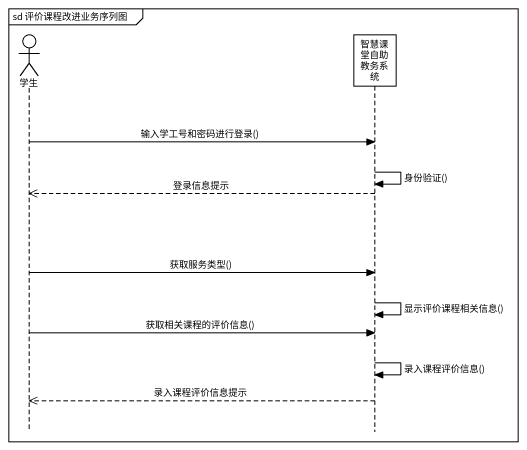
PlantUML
@startuml
mainframe sd 评价课程改进业务序列图
hide footbox
actor 学生
participant 智慧课堂自助教务系统

学生 -> 智慧课堂自助教务系统 : 输入学工号和密码进行登录()
智慧课堂自助教务系统 -> 智慧课堂自助教务系统 : 身份验证()
智慧课堂自助教务系统 -->> 学生 : 登录信息提示
学生 -> 智慧课堂自助教务系统 : 获取服务类型()
智慧课堂自助教务系统 -> 智慧课堂自助教务系统 : 显示评价课程相关信息()
学生 -> 智慧课堂自助教务系统 : 获取相关课程的评价信息()
智慧课堂自助教务系统 -> 智慧课堂自助教务系统 : 录入课程评价信息()
智慧课堂自助教务系统 -->> 学生 : 录入课程评价信息提示
@enduml
